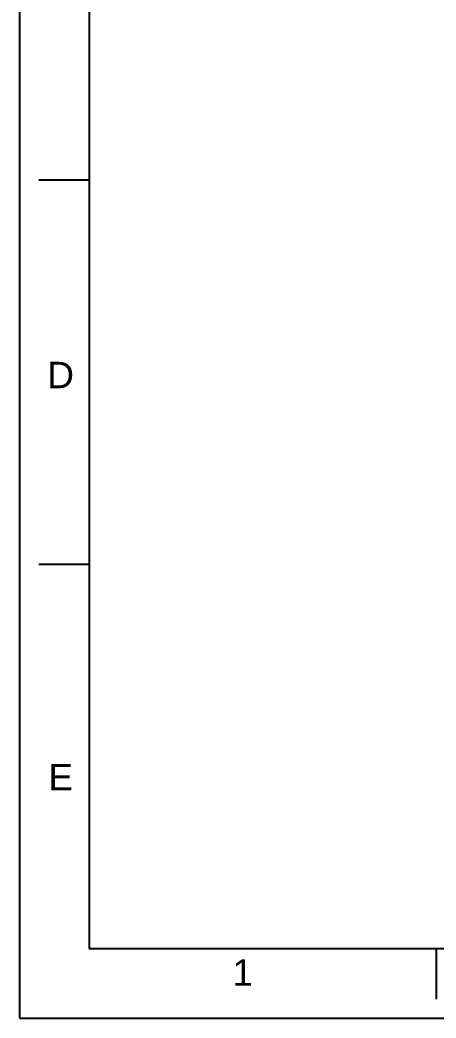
# Model space of a CAD drawing. Header units: millimetres. Extents: x 3724 to 4565, y 1133 to 1727.
# Drawn here: x 3724.2 to 3844.4, y 1132.7 to 1420.9 of the extents above; entities that cross this region are included whole.
import ezdxf

# ---------------------------------------------------------------- set-up
doc = ezdxf.new("R2010")
doc.units = ezdxf.units.MM
doc.layers.add('FORM', color=7, linetype='Continuous')
doc.styles.get("Standard").update_dxf_attribs({"font": 'arial.ttf'})

msp = doc.modelspace()

# ---------------------------------------------------------------- linework, layer by layer
at = {"layer": 'FORM', "color": 7, "linetype": 'Continuous'}
for p, q in [((3724.23, 1132.72), (3724.23, 1727.42)), ((3744.26, 1707.4), (3744.26, 1152.74)), ((3744.26, 1374.6), (3729.7, 1374.6)), ((3744.26, 1263.67), (3729.7, 1263.67)), ((4545.21, 1152.74), (3744.26, 1152.74)), ((3844.37, 1152.74), (3844.37, 1138.19)), ((3724.23, 1132.72), (4565.23, 1132.72))]:
    msp.add_line(p, q, dxfattribs=at)

# ---------------------------------------------------------------- texts
at = {"layer": 'FORM', "char_height": 7.63, "attachment_point": 5}
for s, width, insert in [('D', 10.0119, (3735.99, 1318.37)), ('E', 10.0119, (3735.99, 1202.26)), ('1', 50.0595, (3788.54, 1145.86))]:
    msp.add_mtext_dynamic_manual_height_columns(s, width=width, gutter_width=12.51, heights=[0], dxfattribs=dict(at, insert=insert))

doc.saveas('drawing.dxf')
